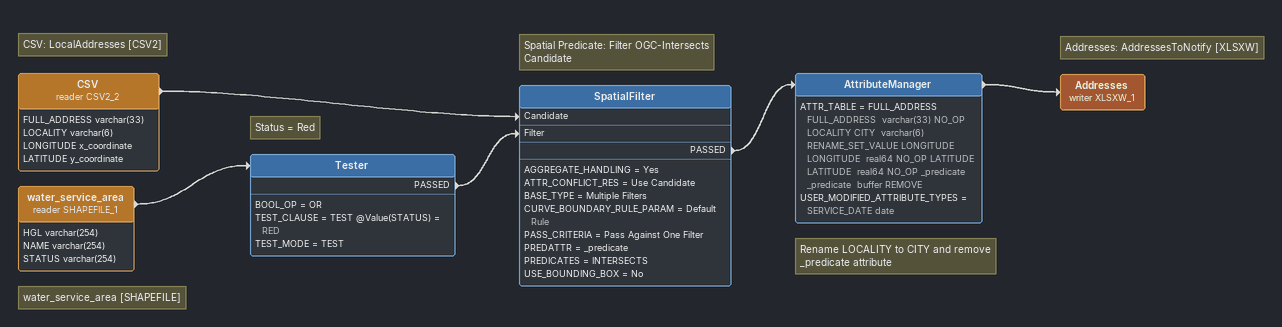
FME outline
Note: CSV: LocalAddresses [CSV2]
CSV (reader CSV2_2)
    attributes: FULL_ADDRESS varchar(33), LOCALITY varchar(6), LONGITUDE x_coordinate, LATITUDE y_coordinate
    -> SpatialFilter [Candidate]
Note: water_service_area [SHAPEFILE]
water_service_area (reader SHAPEFILE_1)
    attributes: HGL varchar(254), NAME varchar(254), STATUS varchar(254)
    -> Tester
Note: Status = Red
Tester
    BOOL_OP = OR
    TEST_CLAUSE = TEST @Value(STATUS) = RED
    TEST_MODE = TEST
    PASSED -> SpatialFilter [Filter]
Note: Spatial Predicate: Filter OGC-Intersects Candidate
SpatialFilter
    AGGREGATE_HANDLING = Yes
    ATTR_CONFLICT_RES = Use Candidate
    BASE_TYPE = Multiple Filters
    CURVE_BOUNDARY_RULE_PARAM = Default Rule
    PASS_CRITERIA = Pass Against One Filter
    PREDATTR = _predicate
    PREDICATES = INTERSECTS
    USE_BOUNDING_BOX = No
    PASSED -> AttributeManager
Note: Rename LOCALITY to CITY and remove _predicate attribute
AttributeManager
    ATTR_TABLE = FULL_ADDRESS FULL_ADDRESS  varchar(33) NO_OP LOCALITY CITY  varchar(6) RENAME_SET_VALUE LONGITUDE LONGITUDE  real64 NO_OP LATITUDE LATITUDE  real64 NO_OP _predicate _predicate  buffer REMOVE
    USER_MODIFIED_ATTRIBUTE_TYPES = SERVICE_DATE date
    -> Addresses (writer XLSXW_1)
Note: Addresses: AddressesToNotify [XLSXW]
Addresses (writer XLSXW_1)
